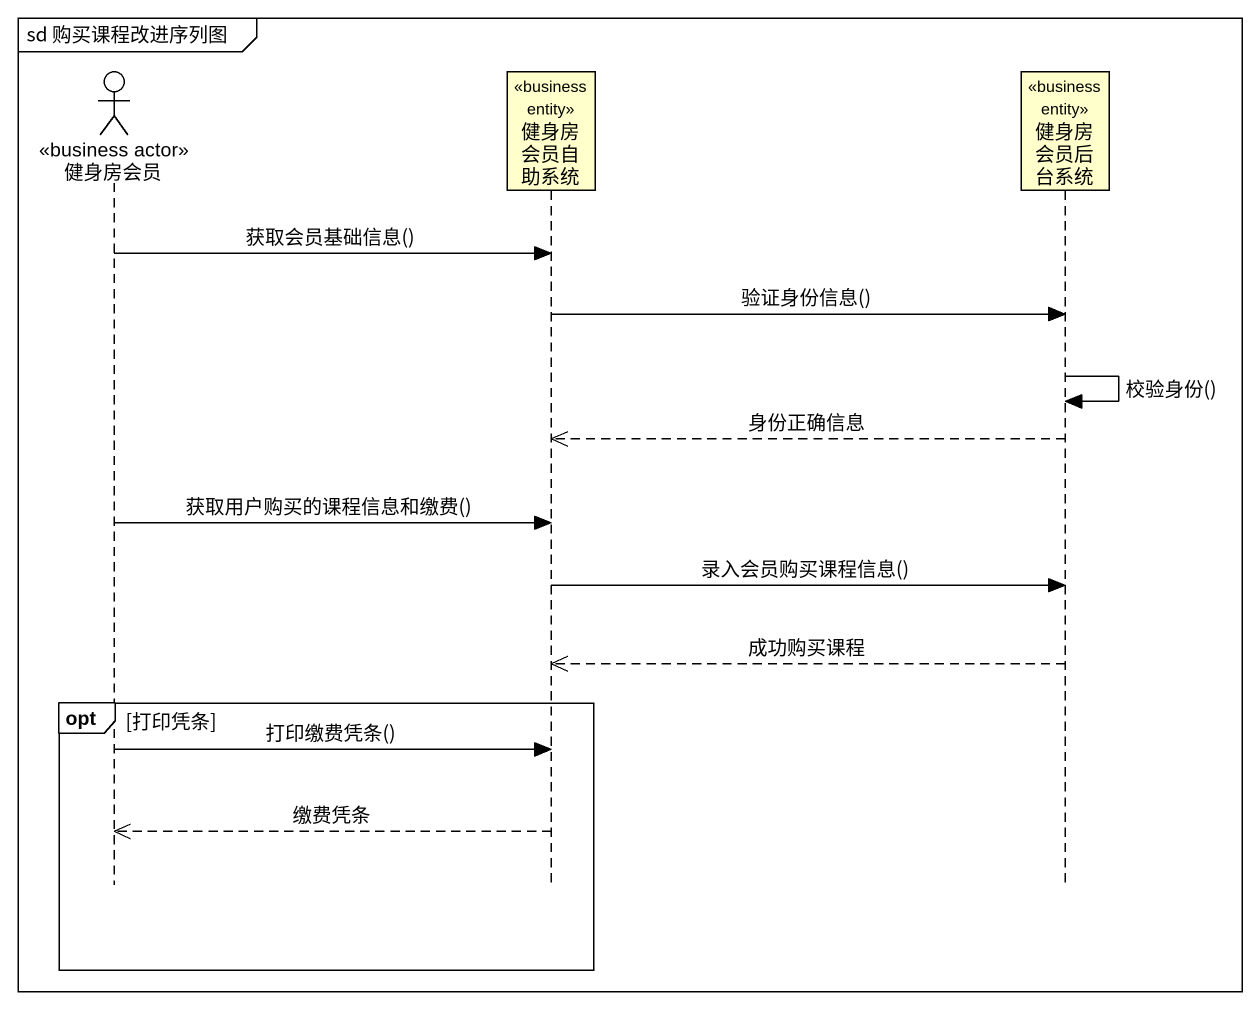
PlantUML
@startuml
mainframe sd 购买课程改进序列图
hide footbox
actor 健身房会员 <<business actor>>
participant 健身房会员自助系统 <<business entity>>
participant 健身房会员后台系统 <<business entity>>

健身房会员 -> 健身房会员自助系统 : 获取会员基础信息()
健身房会员自助系统 -> 健身房会员后台系统 : 验证身份信息()
健身房会员后台系统 -> 健身房会员后台系统 : 校验身份()
健身房会员后台系统 -->> 健身房会员自助系统 : 身份正确信息
健身房会员 -> 健身房会员自助系统 : 获取用户购买的课程信息和缴费()
健身房会员自助系统 -> 健身房会员后台系统 : 录入会员购买课程信息()
健身房会员后台系统 -->> 健身房会员自助系统 : 成功购买课程
opt 打印凭条
  健身房会员 -> 健身房会员自助系统 : 打印缴费凭条()
  健身房会员自助系统 -->> 健身房会员 : 缴费凭条
end
@enduml
